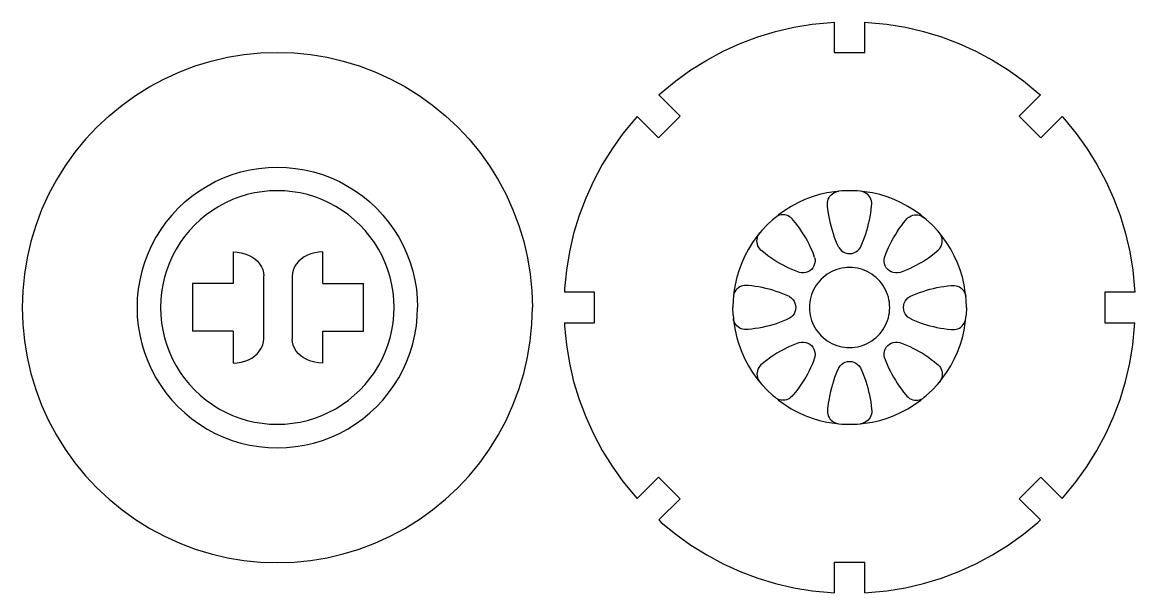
# Model space of a CAD drawing. Extents: x -264 to 264, y -276 to 276.
# Drawn here: x -263.9 to -123.9, y -28.7 to 43.1 of the extents above; entities that cross this region are included whole.
import ezdxf

# ---------------------------------------------------------------- set-up
doc = ezdxf.new("R2010")
doc.units = 0
doc.header["$MEASUREMENT"] = 0
doc.layers.get('0').update_dxf_attribs({"linetype": 'CONTINUOUS'})

msp = doc.modelspace()

# ---------------------------------------------------------------- linework, layer by layer
for p, q in [((-169.07, 41.92), (-166.78, 42.46)), ((-166.78, 42.46), (-164.46, 42.84)), ((-164.46, 42.84), (-162.11, 43.07)), ((-162.11, 43.07), (-161.69, 43.08)), ((-161.69, 43.08), (-161.69, 39.29)), ((-157.84, 39.29), (-157.84, 43.08)), ((-157.84, 43.08), (-157.41, 43.07)), ((-157.41, 43.07), (-155.07, 42.84)), ((-155.07, 42.84), (-152.74, 42.46)), ((-152.74, 42.46), (-150.45, 41.92)), ((-173.53, 40.41), (-171.32, 41.24)), ((-171.32, 41.24), (-169.07, 41.92)), ((-150.45, 41.92), (-148.2, 41.24)), ((-148.2, 41.24), (-146, 40.41)), ((-233.92, 39.22), (-231.82, 39.29)), ((-231.82, 39.29), (-229.72, 39.22)), ((-177.75, 38.33), (-175.67, 39.44)), ((-175.67, 39.44), (-173.53, 40.41)), ((-161.69, 39.29), (-157.84, 39.29)), ((-146, 40.41), (-143.85, 39.44)), ((-143.85, 39.44), (-141.78, 38.33)), ((-242.15, 37.59), (-240.14, 38.2)), ((-240.14, 38.2), (-238.09, 38.68)), ((-238.09, 38.68), (-236.02, 39.02)), ((-236.02, 39.02), (-233.92, 39.22)), ((-229.72, 39.22), (-227.63, 39.02)), ((-227.63, 39.02), (-225.56, 38.68)), ((-225.56, 38.68), (-223.51, 38.2)), ((-223.51, 38.2), (-221.5, 37.59)), ((-179.75, 37.08), (-177.75, 38.33)), ((-141.78, 38.33), (-139.78, 37.08)), ((-246.03, 35.98), (-244.11, 36.85)), ((-244.11, 36.85), (-242.15, 37.59)), ((-221.5, 37.59), (-219.53, 36.85)), ((-219.53, 36.85), (-217.62, 35.98)), ((-181.66, 35.71), (-179.75, 37.08)), ((-139.78, 37.08), (-137.86, 35.71)), ((-247.88, 34.99), (-246.03, 35.98)), ((-217.62, 35.98), (-215.77, 34.99)), ((-183.48, 34.22), (-181.66, 35.71)), ((-137.86, 35.71), (-136.04, 34.22)), ((-251.38, 32.66), (-249.67, 33.88)), ((-249.67, 33.88), (-247.88, 34.99)), ((-215.77, 34.99), (-213.98, 33.88)), ((-213.98, 33.88), (-212.27, 32.66)), ((-183.79, 33.93), (-183.48, 34.22)), ((-181.11, 31.25), (-183.79, 33.93)), ((-135.73, 33.93), (-138.41, 31.25)), ((-136.04, 34.22), (-135.73, 33.93)), ((-253, 31.32), (-251.38, 32.66)), ((-212.27, 32.66), (-210.65, 31.32)), ((-254.53, 29.89), (-253, 31.32)), ((-210.65, 31.32), (-209.11, 29.89)), ((-186.81, 30.89), (-188.3, 29.07)), ((-186.51, 31.21), (-186.81, 30.89)), ((-186.51, 31.21), (-183.83, 28.53)), ((-183.83, 28.53), (-181.11, 31.25)), ((-138.41, 31.25), (-135.69, 28.53)), ((-135.69, 28.53), (-133.01, 31.21)), ((-133.01, 31.21), (-132.72, 30.89)), ((-132.72, 30.89), (-131.22, 29.07)), ((-254.53, 29.89), (-255.97, 28.35)), ((-209.11, 29.89), (-207.68, 28.35)), ((-255.97, 28.35), (-257.3, 26.73)), ((-207.68, 28.35), (-206.34, 26.73)), ((-188.3, 29.07), (-189.67, 27.16)), ((-131.22, 29.07), (-129.85, 27.16)), ((-257.3, 26.73), (-258.53, 25.02)), ((-206.34, 26.73), (-205.12, 25.02)), ((-189.67, 27.16), (-190.91, 25.16)), ((-129.85, 27.16), (-128.61, 25.16)), ((-258.53, 25.02), (-259.64, 23.23)), ((-238.58, 23.5), (-237.5, 23.9)), ((-237.5, 23.9), (-236.4, 24.24)), ((-236.4, 24.24), (-235.27, 24.5)), ((-235.27, 24.5), (-234.13, 24.69)), ((-234.13, 24.69), (-232.98, 24.8)), ((-232.98, 24.8), (-231.82, 24.84)), ((-231.82, 24.84), (-230.67, 24.8)), ((-230.67, 24.8), (-229.52, 24.69)), ((-229.52, 24.69), (-228.38, 24.5)), ((-228.38, 24.5), (-227.25, 24.24)), ((-227.25, 24.24), (-226.15, 23.9)), ((-226.15, 23.9), (-225.06, 23.5)), ((-205.12, 25.02), (-204.01, 23.23)), ((-190.91, 25.16), (-192.02, 23.09)), ((-128.61, 25.16), (-127.5, 23.09)), ((-259.64, 23.23), (-260.63, 21.38)), ((-241.64, 21.86), (-240.66, 22.47)), ((-240.66, 22.47), (-239.64, 23.02)), ((-239.64, 23.02), (-238.58, 23.5)), ((-225.06, 23.5), (-224.01, 23.02)), ((-224.01, 23.02), (-222.99, 22.47)), ((-222.99, 22.47), (-222.01, 21.86)), ((-204.01, 23.23), (-203.02, 21.38)), ((-192.02, 23.09), (-192.99, 20.94)), ((-127.5, 23.09), (-126.53, 20.94)), ((-260.63, 21.38), (-261.5, 19.47)), ((-243.47, 20.46), (-242.58, 21.19)), ((-242.58, 21.19), (-241.64, 21.86)), ((-236.55, 21.1), (-237.45, 20.76)), ((-235.63, 21.38), (-236.55, 21.1)), ((-234.69, 21.6), (-235.63, 21.38)), ((-233.74, 21.75), (-234.69, 21.6)), ((-232.79, 21.85), (-233.74, 21.75)), ((-231.82, 21.88), (-232.79, 21.85)), ((-230.86, 21.85), (-231.82, 21.88)), ((-229.9, 21.75), (-230.86, 21.85)), ((-228.96, 21.6), (-229.9, 21.75)), ((-228.02, 21.38), (-228.96, 21.6)), ((-227.1, 21.1), (-228.02, 21.38)), ((-226.2, 20.76), (-227.1, 21.1)), ((-222.01, 21.86), (-221.07, 21.19)), ((-221.07, 21.19), (-220.18, 20.46)), ((-203.02, 21.38), (-202.15, 19.47)), ((-164.49, 21.1), (-165.39, 20.76)), ((-163.57, 21.38), (-164.49, 21.1)), ((-162.63, 21.6), (-163.57, 21.38)), ((-161.68, 21.75), (-162.63, 21.6)), ((-162.35, 21.01), (-162.23, 21.19)), ((-162.23, 21.19), (-162.08, 21.35)), ((-162.08, 21.35), (-161.92, 21.5)), ((-161.92, 21.5), (-161.74, 21.61)), ((-161.74, 21.61), (-161.54, 21.71)), ((-161.12, 21.81), (-161.68, 21.75)), ((-161.54, 21.71), (-161.34, 21.77)), ((-161.34, 21.77), (-161.12, 21.81)), ((-160.72, 21.85), (-161.12, 21.81)), ((-159.76, 21.88), (-160.72, 21.85)), ((-158.8, 21.85), (-159.76, 21.88)), ((-158.4, 21.81), (-158.8, 21.85)), ((-157.84, 21.75), (-158.4, 21.81)), ((-158.19, 21.77), (-158.4, 21.81)), ((-157.98, 21.71), (-158.19, 21.77)), ((-157.78, 21.61), (-157.98, 21.71)), ((-156.89, 21.6), (-157.84, 21.75)), ((-157.6, 21.5), (-157.78, 21.61)), ((-157.44, 21.35), (-157.6, 21.5)), ((-157.3, 21.19), (-157.44, 21.35)), ((-157.18, 21.01), (-157.3, 21.19)), ((-155.96, 21.38), (-156.89, 21.6)), ((-155.04, 21.1), (-155.96, 21.38)), ((-154.14, 20.76), (-155.04, 21.1)), ((-244.31, 19.67), (-245.1, 18.82)), ((-244.31, 19.67), (-243.47, 20.46)), ((-239.18, 19.91), (-239.99, 19.4)), ((-238.33, 20.36), (-239.18, 19.91)), ((-237.45, 20.76), (-238.33, 20.36)), ((-225.32, 20.36), (-226.2, 20.76)), ((-224.47, 19.91), (-225.32, 20.36)), ((-223.66, 19.4), (-224.47, 19.91)), ((-220.18, 20.46), (-219.33, 19.67)), ((-219.33, 19.67), (-218.54, 18.82)), ((-192.99, 20.94), (-193.82, 18.74)), ((-167.11, 19.91), (-167.93, 19.4)), ((-166.26, 20.36), (-167.11, 19.91)), ((-165.39, 20.76), (-166.26, 20.36)), ((-162.55, 20.17), (-162.54, 20.39)), ((-162.53, 19.96), (-162.55, 20.17)), ((-162.54, 20.39), (-162.51, 20.61)), ((-162.48, 19.51), (-162.53, 19.96)), ((-162.51, 20.61), (-162.44, 20.81)), ((-162.44, 20.81), (-162.35, 21.01)), ((-157.08, 20.81), (-157.18, 21.01)), ((-157.02, 20.61), (-157.08, 20.81)), ((-157.04, 19.51), (-157, 19.96)), ((-156.98, 20.39), (-157.02, 20.61)), ((-157, 19.96), (-156.97, 20.17)), ((-156.97, 20.17), (-156.98, 20.39)), ((-153.26, 20.36), (-154.14, 20.76)), ((-152.41, 19.91), (-153.26, 20.36)), ((-151.59, 19.4), (-152.41, 19.91)), ((-126.53, 20.94), (-125.7, 18.74)), ((-261.5, 19.47), (-262.24, 17.5)), ((-245.1, 18.82), (-245.84, 17.93)), ((-241.52, 18.23), (-242.22, 17.57)), ((-240.77, 18.84), (-241.52, 18.23)), ((-239.99, 19.4), (-240.77, 18.84)), ((-222.87, 18.84), (-223.66, 19.4)), ((-222.13, 18.23), (-222.87, 18.84)), ((-221.43, 17.57), (-222.13, 18.23)), ((-218.54, 18.82), (-217.81, 17.93)), ((-202.15, 19.47), (-201.41, 17.5)), ((-193.82, 18.74), (-194.51, 16.49)), ((-169.46, 18.23), (-170.16, 17.57)), ((-169.15, 18.48), (-169.46, 18.23)), ((-168.71, 18.84), (-169.15, 18.48)), ((-168.97, 18.61), (-169.15, 18.48)), ((-168.78, 18.71), (-168.97, 18.61)), ((-168.57, 18.78), (-168.78, 18.71)), ((-167.93, 19.4), (-168.71, 18.84)), ((-168.36, 18.83), (-168.57, 18.78)), ((-168.14, 18.84), (-168.36, 18.83)), ((-167.93, 18.83), (-168.14, 18.84)), ((-167.71, 18.78), (-167.93, 18.83)), ((-167.51, 18.71), (-167.71, 18.78)), ((-167.32, 18.61), (-167.51, 18.71)), ((-167.14, 18.49), (-167.32, 18.61)), ((-166.98, 18.34), (-167.14, 18.49)), ((-166.85, 18.17), (-166.98, 18.34)), ((-162.42, 19.06), (-162.48, 19.51)), ((-162.35, 18.61), (-162.42, 19.06)), ((-162.27, 18.17), (-162.35, 18.61)), ((-157.26, 18.17), (-157.17, 18.61)), ((-157.17, 18.61), (-157.1, 19.06)), ((-157.1, 19.06), (-157.04, 19.51)), ((-152.68, 18.17), (-152.54, 18.34)), ((-152.54, 18.34), (-152.38, 18.49)), ((-152.38, 18.49), (-152.21, 18.61)), ((-152.21, 18.61), (-152.01, 18.71)), ((-152.01, 18.71), (-151.81, 18.78)), ((-151.81, 18.78), (-151.6, 18.83)), ((-151.6, 18.83), (-151.38, 18.84)), ((-150.81, 18.84), (-151.59, 19.4)), ((-151.38, 18.84), (-151.16, 18.83)), ((-151.16, 18.83), (-150.95, 18.78)), ((-150.95, 18.78), (-150.75, 18.71)), ((-150.38, 18.48), (-150.81, 18.84)), ((-150.75, 18.71), (-150.55, 18.61)), ((-150.55, 18.61), (-150.38, 18.48)), ((-150.07, 18.23), (-150.38, 18.48)), ((-149.37, 17.57), (-150.07, 18.23)), ((-125.7, 18.74), (-125.02, 16.49)), ((-262.24, 17.5), (-262.85, 15.49)), ((-246.51, 16.99), (-247.12, 16.01)), ((-245.84, 17.93), (-246.51, 16.99)), ((-242.88, 16.87), (-243.49, 16.13)), ((-242.22, 17.57), (-242.88, 16.87)), ((-220.77, 16.87), (-221.43, 17.57)), ((-220.16, 16.13), (-220.77, 16.87)), ((-217.81, 17.93), (-217.14, 16.99)), ((-217.14, 16.99), (-216.53, 16.01)), ((-201.41, 17.5), (-200.8, 15.49)), ((-170.82, 16.87), (-171.07, 16.56)), ((-170.82, 16.87), (-170.16, 17.57)), ((-166.56, 17.82), (-166.85, 18.17)), ((-166.28, 17.46), (-166.56, 17.82)), ((-166.02, 17.1), (-166.28, 17.46)), ((-165.77, 16.72), (-166.02, 17.1)), ((-162.17, 17.73), (-162.27, 18.17)), ((-162.06, 17.29), (-162.17, 17.73)), ((-161.93, 16.86), (-162.06, 17.29)), ((-161.8, 16.43), (-161.93, 16.86)), ((-157.73, 16.43), (-157.59, 16.86)), ((-157.59, 16.86), (-157.47, 17.29)), ((-157.47, 17.29), (-157.36, 17.73)), ((-157.36, 17.73), (-157.26, 18.17)), ((-153.76, 16.72), (-153.5, 17.1)), ((-153.5, 17.1), (-153.24, 17.46)), ((-153.24, 17.46), (-152.96, 17.82)), ((-152.96, 17.82), (-152.68, 18.17)), ((-148.71, 16.87), (-149.37, 17.57)), ((-148.45, 16.56), (-148.71, 16.87)), ((-262.85, 15.49), (-263.32, 13.44)), ((-247.12, 16.01), (-247.67, 14.99)), ((-243.49, 16.13), (-244.05, 15.34)), ((-219.6, 15.34), (-220.16, 16.13)), ((-216.53, 16.01), (-215.98, 14.99)), ((-200.8, 15.49), (-200.32, 13.44)), ((-194.51, 16.49), (-195.04, 14.19)), ((-171.43, 16.13), (-171.99, 15.34)), ((-171.07, 16.56), (-171.43, 16.13)), ((-171.43, 15.56), (-171.41, 15.77)), ((-171.41, 15.34), (-171.43, 15.56)), ((-171.41, 15.77), (-171.37, 15.99)), ((-171.37, 15.99), (-171.3, 16.19)), ((-171.3, 16.19), (-171.2, 16.38)), ((-171.2, 16.38), (-171.07, 16.56)), ((-165.52, 16.34), (-165.77, 16.72)), ((-165.29, 15.95), (-165.52, 16.34)), ((-165.07, 15.56), (-165.29, 15.95)), ((-164.86, 15.16), (-165.07, 15.56)), ((-161.65, 16), (-161.8, 16.43)), ((-161.48, 15.58), (-161.65, 16)), ((-161.31, 15.16), (-161.48, 15.58)), ((-158.21, 15.16), (-158.04, 15.58)), ((-158.04, 15.58), (-157.88, 16)), ((-157.88, 16), (-157.73, 16.43)), ((-154.66, 15.16), (-154.45, 15.56)), ((-154.45, 15.56), (-154.23, 15.95)), ((-154.23, 15.95), (-154, 16.34)), ((-154, 16.34), (-153.76, 16.72)), ((-148.1, 16.13), (-148.45, 16.56)), ((-148.33, 16.38), (-148.45, 16.56)), ((-148.23, 16.19), (-148.33, 16.38)), ((-148.15, 15.99), (-148.23, 16.19)), ((-148.11, 15.77), (-148.15, 15.99)), ((-148.09, 15.56), (-148.11, 15.77)), ((-148.11, 15.34), (-148.09, 15.56)), ((-147.54, 15.34), (-148.1, 16.13)), ((-125.02, 16.49), (-124.48, 14.19)), ((-247.67, 14.99), (-248.14, 13.94)), ((-244.56, 14.53), (-245.01, 13.68)), ((-244.05, 15.34), (-244.56, 14.53)), ((-237.38, 14.18), (-236.88, 14.15)), ((-237.38, 14.18), (-237.38, 10.18)), ((-236.88, 14.15), (-236.38, 14.07)), ((-236.38, 14.07), (-235.91, 13.95)), ((-227.11, 14.07), (-227.59, 13.94)), ((-226.62, 14.15), (-227.11, 14.07)), ((-226.11, 14.18), (-226.62, 14.15)), ((-226.11, 10.18), (-226.11, 14.18)), ((-219.09, 14.53), (-219.6, 15.34)), ((-218.64, 13.68), (-219.09, 14.53)), ((-215.98, 14.99), (-215.5, 13.94)), ((-195.04, 14.19), (-195.42, 11.87)), ((-172.49, 14.53), (-172.95, 13.68)), ((-171.99, 15.34), (-172.49, 14.53)), ((-171.37, 15.13), (-171.41, 15.34)), ((-171.3, 14.92), (-171.37, 15.13)), ((-171.2, 14.73), (-171.3, 14.92)), ((-171.07, 14.55), (-171.2, 14.73)), ((-170.92, 14.4), (-171.07, 14.55)), ((-170.76, 14.26), (-170.92, 14.4)), ((-170.41, 13.97), (-170.76, 14.26)), ((-164.67, 14.75), (-164.86, 15.16)), ((-164.49, 14.34), (-164.67, 14.75)), ((-164.31, 13.92), (-164.49, 14.34)), ((-161.12, 14.75), (-161.31, 15.16)), ((-161.12, 14.75), (-160.96, 14.53)), ((-160.96, 14.53), (-160.77, 14.33)), ((-160.77, 14.33), (-160.55, 14.18)), ((-160.55, 14.18), (-160.3, 14.06)), ((-160.3, 14.06), (-160.03, 13.99)), ((-159.49, 13.99), (-159.22, 14.06)), ((-159.22, 14.06), (-158.98, 14.18)), ((-158.98, 14.18), (-158.75, 14.33)), ((-158.75, 14.33), (-158.56, 14.53)), ((-158.56, 14.53), (-158.4, 14.75)), ((-158.4, 14.75), (-158.21, 15.16)), ((-155.21, 13.92), (-155.04, 14.34)), ((-155.04, 14.34), (-154.85, 14.75)), ((-154.85, 14.75), (-154.66, 15.16)), ((-149.12, 13.97), (-148.77, 14.26)), ((-148.77, 14.26), (-148.6, 14.4)), ((-148.6, 14.4), (-148.45, 14.55)), ((-148.45, 14.55), (-148.33, 14.73)), ((-148.33, 14.73), (-148.23, 14.92)), ((-148.23, 14.92), (-148.15, 15.13)), ((-148.15, 15.13), (-148.11, 15.34)), ((-147.03, 14.53), (-147.54, 15.34)), ((-146.58, 13.68), (-147.03, 14.53)), ((-124.48, 14.19), (-124.1, 11.87)), ((-263.32, 13.44), (-263.67, 11.37)), ((-248.55, 12.85), (-248.89, 11.75)), ((-248.14, 13.94), (-248.55, 12.85)), ((-245.41, 12.8), (-245.75, 11.9)), ((-245.01, 13.68), (-245.41, 12.8)), ((-235.91, 13.95), (-235.45, 13.77)), ((-235.45, 13.77), (-235.04, 13.55)), ((-235.04, 13.55), (-234.66, 13.29)), ((-234.66, 13.29), (-234.33, 12.99)), ((-234.33, 12.99), (-234.05, 12.66)), ((-234.05, 12.66), (-233.82, 12.31)), ((-229.45, 12.64), (-229.67, 12.28)), ((-229.17, 12.97), (-229.45, 12.64)), ((-228.84, 13.27), (-229.17, 12.97)), ((-228.46, 13.54), (-228.84, 13.27)), ((-228.04, 13.76), (-228.46, 13.54)), ((-227.59, 13.94), (-228.04, 13.76)), ((-218.24, 12.8), (-218.64, 13.68)), ((-217.9, 11.9), (-218.24, 12.8)), ((-215.5, 13.94), (-215.1, 12.85)), ((-215.1, 12.85), (-214.76, 11.75)), ((-200.32, 13.44), (-199.98, 11.37)), ((-173.34, 12.8), (-173.68, 11.9)), ((-172.95, 13.68), (-173.34, 12.8)), ((-170.05, 13.7), (-170.41, 13.97)), ((-169.68, 13.43), (-170.05, 13.7)), ((-169.31, 13.18), (-169.68, 13.43)), ((-168.93, 12.94), (-169.31, 13.18)), ((-168.54, 12.71), (-168.93, 12.94)), ((-168.14, 12.49), (-168.54, 12.71)), ((-164.16, 13.49), (-164.31, 13.92)), ((-164.16, 12.68), (-164.25, 12.42)), ((-164.16, 13.49), (-164.11, 13.22)), ((-164.11, 12.95), (-164.16, 12.68)), ((-164.11, 13.22), (-164.11, 12.95)), ((-160.03, 13.99), (-159.76, 13.97)), ((-159.76, 13.97), (-159.49, 13.99)), ((-155.41, 13.22), (-155.37, 13.49)), ((-155.41, 12.95), (-155.41, 13.22)), ((-155.37, 12.68), (-155.41, 12.95)), ((-155.37, 13.49), (-155.21, 13.92)), ((-155.27, 12.42), (-155.37, 12.68)), ((-151.38, 12.49), (-150.99, 12.71)), ((-150.99, 12.71), (-150.6, 12.94)), ((-150.6, 12.94), (-150.22, 13.18)), ((-150.22, 13.18), (-149.84, 13.43)), ((-149.84, 13.43), (-149.48, 13.7)), ((-149.48, 13.7), (-149.12, 13.97)), ((-146.18, 12.8), (-146.58, 13.68)), ((-145.84, 11.9), (-146.18, 12.8)), ((-263.67, 11.37), (-263.87, 9.28)), ((-248.89, 11.75), (-249.15, 10.62)), ((-245.75, 11.9), (-246.03, 10.98)), ((-233.82, 12.31), (-233.66, 11.94)), ((-233.66, 11.94), (-233.56, 11.55)), ((-233.56, 11.55), (-233.53, 11.15)), ((-229.93, 11.5), (-229.96, 11.1)), ((-229.83, 11.89), (-229.93, 11.5)), ((-229.67, 12.28), (-229.83, 11.89)), ((-217.62, 10.98), (-217.9, 11.9)), ((-214.76, 11.75), (-214.5, 10.62)), ((-199.98, 11.37), (-199.78, 9.28)), ((-195.42, 11.87), (-195.66, 9.53)), ((-173.68, 11.9), (-173.96, 10.98)), ((-167.74, 12.28), (-168.14, 12.49)), ((-167.33, 12.08), (-167.74, 12.28)), ((-166.92, 11.9), (-167.33, 12.08)), ((-166.5, 11.73), (-166.92, 11.9)), ((-166.08, 11.57), (-166.5, 11.73)), ((-165.81, 11.52), (-166.08, 11.57)), ((-165.54, 11.52), (-165.81, 11.52)), ((-165.27, 11.57), (-165.54, 11.52)), ((-165.01, 11.66), (-165.27, 11.57)), ((-164.77, 11.8), (-165.01, 11.66)), ((-164.56, 11.98), (-164.77, 11.8)), ((-164.39, 12.19), (-164.56, 11.98)), ((-164.25, 12.42), (-164.39, 12.19)), ((-162.57, 11.37), (-162.84, 11.18)), ((-162.29, 11.55), (-162.57, 11.37)), ((-161.99, 11.71), (-162.29, 11.55)), ((-161.69, 11.84), (-161.99, 11.71)), ((-161.38, 11.96), (-161.69, 11.84)), ((-161.07, 12.05), (-161.38, 11.96)), ((-160.75, 12.13), (-161.07, 12.05)), ((-160.42, 12.18), (-160.75, 12.13)), ((-160.09, 12.22), (-160.42, 12.18)), ((-159.76, 12.23), (-160.09, 12.22)), ((-159.43, 12.22), (-159.76, 12.23)), ((-159.1, 12.18), (-159.43, 12.22)), ((-158.78, 12.13), (-159.1, 12.18)), ((-158.45, 12.05), (-158.78, 12.13)), ((-158.14, 11.96), (-158.45, 12.05)), ((-157.83, 11.84), (-158.14, 11.96)), ((-157.53, 11.71), (-157.83, 11.84)), ((-157.24, 11.55), (-157.53, 11.71)), ((-156.96, 11.37), (-157.24, 11.55)), ((-156.69, 11.18), (-156.96, 11.37)), ((-155.14, 12.19), (-155.27, 12.42)), ((-154.96, 11.98), (-155.14, 12.19)), ((-154.75, 11.8), (-154.96, 11.98)), ((-154.51, 11.66), (-154.75, 11.8)), ((-154.26, 11.57), (-154.51, 11.66)), ((-153.99, 11.52), (-154.26, 11.57)), ((-153.71, 11.52), (-153.99, 11.52)), ((-153.44, 11.57), (-153.71, 11.52)), ((-153.44, 11.57), (-153.02, 11.73)), ((-153.02, 11.73), (-152.6, 11.9)), ((-152.6, 11.9), (-152.19, 12.08)), ((-152.19, 12.08), (-151.78, 12.28)), ((-151.78, 12.28), (-151.38, 12.49)), ((-145.56, 10.98), (-145.84, 11.9)), ((-124.1, 11.87), (-123.87, 9.53)), ((-249.15, 10.62), (-249.34, 9.48)), ((-246.24, 10.04), (-246.4, 9.09)), ((-246.03, 10.98), (-246.24, 10.04)), ((-237.38, 10.18), (-242.51, 10.18)), ((-242.51, 10.18), (-242.51, 4.18)), ((-233.53, 3.25), (-233.53, 11.15)), ((-229.96, 11.1), (-229.96, 3.2)), ((-226.11, 10.18), (-220.98, 10.18)), ((-220.98, 4.18), (-220.98, 10.18)), ((-217.4, 10.04), (-217.62, 10.98)), ((-217.25, 9.09), (-217.4, 10.04)), ((-214.5, 10.62), (-214.31, 9.48)), ((-174.18, 10.04), (-174.34, 9.09)), ((-173.96, 10.98), (-174.18, 10.04)), ((-173.4, 9.85), (-173.59, 9.76)), ((-173.19, 9.92), (-173.4, 9.85)), ((-172.98, 9.96), (-173.19, 9.92)), ((-172.76, 9.96), (-172.98, 9.96)), ((-172.54, 9.94), (-172.76, 9.96)), ((-172.09, 9.9), (-172.54, 9.94)), ((-171.65, 9.84), (-172.09, 9.9)), ((-171.2, 9.76), (-171.65, 9.84)), ((-163.96, 9.98), (-164.13, 9.7)), ((-163.77, 10.25), (-163.96, 9.98)), ((-163.56, 10.51), (-163.77, 10.25)), ((-163.33, 10.75), (-163.56, 10.51)), ((-163.09, 10.97), (-163.33, 10.75)), ((-162.84, 11.18), (-163.09, 10.97)), ((-156.43, 10.97), (-156.69, 11.18)), ((-156.19, 10.75), (-156.43, 10.97)), ((-155.96, 10.51), (-156.19, 10.75)), ((-155.76, 10.25), (-155.96, 10.51)), ((-155.56, 9.98), (-155.76, 10.25)), ((-155.39, 9.7), (-155.56, 9.98)), ((-148.32, 9.76), (-147.88, 9.84)), ((-147.88, 9.84), (-147.43, 9.9)), ((-147.43, 9.9), (-146.98, 9.94)), ((-146.98, 9.94), (-146.76, 9.96)), ((-146.76, 9.96), (-146.55, 9.96)), ((-146.55, 9.96), (-146.33, 9.92)), ((-146.33, 9.92), (-146.13, 9.85)), ((-146.13, 9.85), (-145.93, 9.76)), ((-145.34, 10.04), (-145.56, 10.98)), ((-145.19, 9.09), (-145.34, 10.04)), ((-263.87, 9.28), (-263.94, 7.18)), ((-249.34, 9.48), (-249.45, 8.33)), ((-246.4, 9.09), (-246.49, 8.14)), ((-217.15, 8.14), (-217.25, 9.09)), ((-214.31, 9.48), (-214.2, 8.33)), ((-199.78, 9.28), (-199.71, 7.18)), ((-195.66, 9.53), (-195.67, 9.1)), ((-191.88, 9.1), (-195.67, 9.1)), ((-191.88, 5.25), (-191.88, 9.1)), ((-174.39, 8.54), (-174.43, 8.14)), ((-174.34, 9.09), (-174.39, 8.54)), ((-174.36, 8.75), (-174.39, 8.54)), ((-174.29, 8.96), (-174.36, 8.75)), ((-174.2, 9.15), (-174.29, 8.96)), ((-174.08, 9.34), (-174.2, 9.15)), ((-173.94, 9.5), (-174.08, 9.34)), ((-173.77, 9.64), (-173.94, 9.5)), ((-173.59, 9.76), (-173.77, 9.64)), ((-170.76, 9.68), (-171.2, 9.76)), ((-170.32, 9.58), (-170.76, 9.68)), ((-169.88, 9.47), (-170.32, 9.58)), ((-169.44, 9.35), (-169.88, 9.47)), ((-169.01, 9.21), (-169.44, 9.35)), ((-168.59, 9.06), (-169.01, 9.21)), ((-168.16, 8.9), (-168.59, 9.06)), ((-167.75, 8.72), (-168.16, 8.9)), ((-167.34, 8.54), (-167.75, 8.72)), ((-167.34, 8.54), (-167.11, 8.38)), ((-164.64, 8.48), (-164.71, 8.16)), ((-164.54, 8.8), (-164.64, 8.48)), ((-164.43, 9.11), (-164.54, 8.8)), ((-164.29, 9.41), (-164.43, 9.11)), ((-164.13, 9.7), (-164.29, 9.41)), ((-155.23, 9.41), (-155.39, 9.7)), ((-155.1, 9.11), (-155.23, 9.41)), ((-154.98, 8.8), (-155.1, 9.11)), ((-154.88, 8.48), (-154.98, 8.8)), ((-154.81, 8.16), (-154.88, 8.48)), ((-152.41, 8.38), (-152.19, 8.54)), ((-152.19, 8.54), (-151.78, 8.72)), ((-151.78, 8.72), (-151.36, 8.9)), ((-151.36, 8.9), (-150.94, 9.06)), ((-150.94, 9.06), (-150.51, 9.21)), ((-150.51, 9.21), (-150.08, 9.35)), ((-150.08, 9.35), (-149.65, 9.47)), ((-149.65, 9.47), (-149.21, 9.58)), ((-149.21, 9.58), (-148.77, 9.68)), ((-148.77, 9.68), (-148.32, 9.76)), ((-145.93, 9.76), (-145.75, 9.64)), ((-145.75, 9.64), (-145.58, 9.5)), ((-145.58, 9.5), (-145.44, 9.34)), ((-145.44, 9.34), (-145.32, 9.15)), ((-145.32, 9.15), (-145.23, 8.96)), ((-145.23, 8.96), (-145.17, 8.75)), ((-145.13, 8.54), (-145.19, 9.09)), ((-145.17, 8.75), (-145.13, 8.54)), ((-145.09, 8.14), (-145.13, 8.54)), ((-127.64, 9.1), (-127.64, 5.25)), ((-123.85, 9.1), (-127.64, 9.1)), ((-123.87, 9.53), (-123.85, 9.1)), ((-263.94, 7.18), (-263.87, 5.08)), ((-249.45, 8.33), (-249.49, 7.18)), ((-249.49, 7.18), (-249.45, 6.02)), ((-246.49, 8.14), (-246.53, 7.18)), ((-246.53, 7.18), (-246.49, 6.21)), ((-217.12, 7.18), (-217.15, 8.14)), ((-217.15, 6.21), (-217.12, 7.18)), ((-214.2, 8.33), (-214.16, 7.18)), ((-214.2, 6.02), (-214.16, 7.18)), ((-199.78, 5.08), (-199.71, 7.18)), ((-174.43, 8.14), (-174.46, 7.18)), ((-174.43, 6.21), (-174.46, 7.18)), ((-167.11, 8.38), (-166.92, 8.19)), ((-166.92, 8.19), (-166.76, 7.96)), ((-166.76, 7.96), (-166.65, 7.71)), ((-166.65, 7.71), (-166.57, 7.45)), ((-166.57, 7.45), (-166.55, 7.18)), ((-166.55, 7.18), (-166.57, 6.9)), ((-164.8, 7.51), (-164.81, 7.18)), ((-164.81, 7.18), (-164.8, 6.85)), ((-164.77, 7.84), (-164.8, 7.51)), ((-164.71, 8.16), (-164.77, 7.84)), ((-154.75, 7.84), (-154.81, 8.16)), ((-154.72, 7.51), (-154.75, 7.84)), ((-154.71, 7.18), (-154.72, 7.51)), ((-154.72, 6.85), (-154.71, 7.18)), ((-152.97, 7.18), (-152.95, 7.45)), ((-152.95, 6.9), (-152.97, 7.18)), ((-152.95, 7.45), (-152.88, 7.71)), ((-152.88, 7.71), (-152.76, 7.96)), ((-152.76, 7.96), (-152.6, 8.19)), ((-152.6, 8.19), (-152.41, 8.38)), ((-145.06, 7.18), (-145.09, 8.14)), ((-145.06, 7.18), (-145.09, 6.21)), ((-249.45, 6.02), (-249.34, 4.87)), ((-246.49, 6.21), (-246.4, 5.26)), ((-217.25, 5.26), (-217.15, 6.21)), ((-214.31, 4.87), (-214.2, 6.02)), ((-174.43, 6.21), (-174.39, 5.82)), ((-174.39, 5.82), (-174.34, 5.26)), ((-174.36, 5.6), (-174.39, 5.82)), ((-167.75, 5.63), (-168.16, 5.45)), ((-167.34, 5.82), (-167.75, 5.63)), ((-167.11, 5.97), (-167.34, 5.82)), ((-166.92, 6.17), (-167.11, 5.97)), ((-166.76, 6.39), (-166.92, 6.17)), ((-166.65, 6.64), (-166.76, 6.39)), ((-166.57, 6.9), (-166.65, 6.64)), ((-164.8, 6.85), (-164.77, 6.52)), ((-164.77, 6.52), (-164.71, 6.19)), ((-164.71, 6.19), (-164.64, 5.87)), ((-164.64, 5.87), (-164.54, 5.55)), ((-154.98, 5.55), (-154.88, 5.87)), ((-154.88, 5.87), (-154.81, 6.19)), ((-154.81, 6.19), (-154.75, 6.52)), ((-154.75, 6.52), (-154.72, 6.85)), ((-152.88, 6.64), (-152.95, 6.9)), ((-152.76, 6.39), (-152.88, 6.64)), ((-152.6, 6.17), (-152.76, 6.39)), ((-152.41, 5.97), (-152.6, 6.17)), ((-152.19, 5.82), (-152.41, 5.97)), ((-152.19, 5.82), (-151.78, 5.63)), ((-151.78, 5.63), (-151.36, 5.45)), ((-145.19, 5.26), (-145.13, 5.82)), ((-145.17, 5.6), (-145.13, 5.82)), ((-145.13, 5.82), (-145.09, 6.21)), ((-263.87, 5.08), (-263.67, 2.98)), ((-249.34, 4.87), (-249.15, 3.73)), ((-246.4, 5.26), (-246.24, 4.31)), ((-246.24, 4.31), (-246.03, 3.37)), ((-217.62, 3.37), (-217.4, 4.31)), ((-217.4, 4.31), (-217.25, 5.26)), ((-214.5, 3.73), (-214.31, 4.87)), ((-199.98, 2.98), (-199.78, 5.08)), ((-195.67, 5.25), (-195.66, 4.82)), ((-195.67, 5.25), (-191.88, 5.25)), ((-195.66, 4.82), (-195.42, 2.48)), ((-174.29, 5.39), (-174.36, 5.6)), ((-174.34, 5.26), (-174.18, 4.31)), ((-174.2, 5.2), (-174.29, 5.39)), ((-174.08, 5.02), (-174.2, 5.2)), ((-174.18, 4.31), (-173.96, 3.37)), ((-173.94, 4.85), (-174.08, 5.02)), ((-173.77, 4.71), (-173.94, 4.85)), ((-173.59, 4.59), (-173.77, 4.71)), ((-173.4, 4.5), (-173.59, 4.59)), ((-173.19, 4.43), (-173.4, 4.5)), ((-172.98, 4.4), (-173.19, 4.43)), ((-172.76, 4.39), (-172.98, 4.4)), ((-172.54, 4.41), (-172.76, 4.39)), ((-172.09, 4.46), (-172.54, 4.41)), ((-171.65, 4.52), (-172.09, 4.46)), ((-171.2, 4.59), (-171.65, 4.52)), ((-170.76, 4.67), (-171.2, 4.59)), ((-170.32, 4.77), (-170.76, 4.67)), ((-169.88, 4.88), (-170.32, 4.77)), ((-169.44, 5.01), (-169.88, 4.88)), ((-169.01, 5.14), (-169.44, 5.01)), ((-168.59, 5.29), (-169.01, 5.14)), ((-168.16, 5.45), (-168.59, 5.29)), ((-164.54, 5.55), (-164.43, 5.24)), ((-164.43, 5.24), (-164.29, 4.94)), ((-164.29, 4.94), (-164.13, 4.65)), ((-164.13, 4.65), (-163.96, 4.37)), ((-163.96, 4.37), (-163.77, 4.1)), ((-155.76, 4.1), (-155.56, 4.37)), ((-155.56, 4.37), (-155.39, 4.65)), ((-155.39, 4.65), (-155.23, 4.94)), ((-155.23, 4.94), (-155.1, 5.24)), ((-155.1, 5.24), (-154.98, 5.55)), ((-151.36, 5.45), (-150.94, 5.29)), ((-150.94, 5.29), (-150.51, 5.14)), ((-150.51, 5.14), (-150.08, 5.01)), ((-150.08, 5.01), (-149.65, 4.88)), ((-149.65, 4.88), (-149.21, 4.77)), ((-149.21, 4.77), (-148.77, 4.67)), ((-148.77, 4.67), (-148.32, 4.59)), ((-148.32, 4.59), (-147.88, 4.52)), ((-147.88, 4.52), (-147.43, 4.46)), ((-147.43, 4.46), (-146.98, 4.41)), ((-146.98, 4.41), (-146.76, 4.39)), ((-146.76, 4.39), (-146.55, 4.4)), ((-146.55, 4.4), (-146.33, 4.43)), ((-146.33, 4.43), (-146.13, 4.5)), ((-146.13, 4.5), (-145.93, 4.59)), ((-145.93, 4.59), (-145.75, 4.71)), ((-145.75, 4.71), (-145.58, 4.85)), ((-145.58, 4.85), (-145.44, 5.02)), ((-145.56, 3.37), (-145.34, 4.31)), ((-145.44, 5.02), (-145.32, 5.2)), ((-145.34, 4.31), (-145.19, 5.26)), ((-145.32, 5.2), (-145.23, 5.39)), ((-145.23, 5.39), (-145.17, 5.6)), ((-127.64, 5.25), (-123.85, 5.25)), ((-124.1, 2.48), (-123.87, 4.82)), ((-123.87, 4.82), (-123.85, 5.25)), ((-263.67, 2.98), (-263.32, 0.91)), ((-249.15, 3.73), (-248.89, 2.6)), ((-246.03, 3.37), (-245.75, 2.45)), ((-237.38, 4.18), (-242.51, 4.18)), ((-237.38, 4.18), (-237.38, 0.18)), ((-233.66, 2.46), (-233.56, 2.85)), ((-233.56, 2.85), (-233.53, 3.25)), ((-229.93, 2.8), (-229.96, 3.2)), ((-229.83, 2.42), (-229.93, 2.8)), ((-226.11, 0.18), (-226.11, 4.18)), ((-226.11, 4.18), (-220.98, 4.18)), ((-217.9, 2.45), (-217.62, 3.37)), ((-214.76, 2.6), (-214.5, 3.73)), ((-200.32, 0.91), (-199.98, 2.98)), ((-173.96, 3.37), (-173.68, 2.45)), ((-166.08, 2.78), (-165.81, 2.83)), ((-165.81, 2.83), (-165.54, 2.83)), ((-165.54, 2.83), (-165.27, 2.78)), ((-163.77, 4.1), (-163.56, 3.85)), ((-163.56, 3.85), (-163.33, 3.61)), ((-163.33, 3.61), (-163.09, 3.38)), ((-163.09, 3.38), (-162.84, 3.17)), ((-162.84, 3.17), (-162.57, 2.98)), ((-162.57, 2.98), (-162.29, 2.8)), ((-162.29, 2.8), (-161.99, 2.65)), ((-157.53, 2.65), (-157.24, 2.8)), ((-157.24, 2.8), (-156.96, 2.98)), ((-156.96, 2.98), (-156.69, 3.17)), ((-156.69, 3.17), (-156.43, 3.38)), ((-156.43, 3.38), (-156.19, 3.61)), ((-156.19, 3.61), (-155.96, 3.85)), ((-155.96, 3.85), (-155.76, 4.1)), ((-154.26, 2.78), (-153.99, 2.83)), ((-153.99, 2.83), (-153.71, 2.83)), ((-153.71, 2.83), (-153.44, 2.78)), ((-145.84, 2.45), (-145.56, 3.37)), ((-248.89, 2.6), (-248.55, 1.5)), ((-248.55, 1.5), (-248.14, 0.42)), ((-245.75, 2.45), (-245.41, 1.55)), ((-245.41, 1.55), (-245.01, 0.67)), ((-234.33, 1.38), (-234.05, 1.71)), ((-234.05, 1.71), (-233.82, 2.08)), ((-233.82, 2.08), (-233.66, 2.46)), ((-229.67, 2.04), (-229.83, 2.42)), ((-229.45, 1.69), (-229.67, 2.04)), ((-229.17, 1.36), (-229.45, 1.69)), ((-218.64, 0.67), (-218.24, 1.55)), ((-218.24, 1.55), (-217.9, 2.45)), ((-215.5, 0.42), (-215.1, 1.5)), ((-215.1, 1.5), (-214.76, 2.6)), ((-195.42, 2.48), (-195.04, 0.16)), ((-173.68, 2.45), (-173.34, 1.55)), ((-173.34, 1.55), (-172.95, 0.67)), ((-168.93, 1.41), (-169.31, 1.17)), ((-168.54, 1.65), (-168.93, 1.41)), ((-168.14, 1.86), (-168.54, 1.65)), ((-167.74, 2.07), (-168.14, 1.86)), ((-167.33, 2.27), (-167.74, 2.07)), ((-166.92, 2.45), (-167.33, 2.27)), ((-166.5, 2.62), (-166.92, 2.45)), ((-166.08, 2.78), (-166.5, 2.62)), ((-165.27, 2.78), (-165.01, 2.69)), ((-165.01, 2.69), (-164.77, 2.55)), ((-164.77, 2.55), (-164.56, 2.38)), ((-164.56, 2.38), (-164.39, 2.17)), ((-164.39, 2.17), (-164.25, 1.93)), ((-164.25, 1.93), (-164.16, 1.67)), ((-164.16, 1.67), (-164.11, 1.4)), ((-164.11, 1.4), (-164.11, 1.13)), ((-161.99, 2.65), (-161.69, 2.51)), ((-161.69, 2.51), (-161.38, 2.39)), ((-161.38, 2.39), (-161.07, 2.3)), ((-161.07, 2.3), (-160.75, 2.22)), ((-160.75, 2.22), (-160.42, 2.17)), ((-160.42, 2.17), (-160.09, 2.14)), ((-160.09, 2.14), (-159.76, 2.13)), ((-159.76, 2.13), (-159.43, 2.14)), ((-159.43, 2.14), (-159.1, 2.17)), ((-159.1, 2.17), (-158.78, 2.22)), ((-158.78, 2.22), (-158.45, 2.3)), ((-158.45, 2.3), (-158.14, 2.39)), ((-158.14, 2.39), (-157.83, 2.51)), ((-157.83, 2.51), (-157.53, 2.65)), ((-155.41, 1.4), (-155.37, 1.67)), ((-155.41, 1.13), (-155.41, 1.4)), ((-155.37, 1.67), (-155.27, 1.93)), ((-155.27, 1.93), (-155.14, 2.17)), ((-155.14, 2.17), (-154.96, 2.38)), ((-154.96, 2.38), (-154.75, 2.55)), ((-154.75, 2.55), (-154.51, 2.69)), ((-154.51, 2.69), (-154.26, 2.78)), ((-153.44, 2.78), (-153.02, 2.62)), ((-153.02, 2.62), (-152.6, 2.45)), ((-152.6, 2.45), (-152.19, 2.27)), ((-152.19, 2.27), (-151.78, 2.07)), ((-151.78, 2.07), (-151.38, 1.86)), ((-151.38, 1.86), (-150.99, 1.65)), ((-150.99, 1.65), (-150.6, 1.41)), ((-150.6, 1.41), (-150.22, 1.17)), ((-146.58, 0.67), (-146.18, 1.55)), ((-146.18, 1.55), (-145.84, 2.45)), ((-124.48, 0.16), (-124.1, 2.48)), ((-263.32, 0.91), (-262.85, -1.14)), ((-248.14, 0.42), (-247.67, -0.64)), ((-245.01, 0.67), (-244.56, -0.18)), ((-237.38, 0.18), (-236.88, 0.2)), ((-236.88, 0.2), (-236.38, 0.28)), ((-236.38, 0.28), (-235.91, 0.41)), ((-235.91, 0.41), (-235.45, 0.59)), ((-235.45, 0.59), (-235.04, 0.81)), ((-235.04, 0.81), (-234.66, 1.08)), ((-234.66, 1.08), (-234.33, 1.38)), ((-228.84, 1.06), (-229.17, 1.36)), ((-228.46, 0.8), (-228.84, 1.06)), ((-228.04, 0.58), (-228.46, 0.8)), ((-227.59, 0.41), (-228.04, 0.58)), ((-227.11, 0.28), (-227.59, 0.41)), ((-226.62, 0.2), (-227.11, 0.28)), ((-226.11, 0.18), (-226.62, 0.2)), ((-219.09, -0.18), (-218.64, 0.67)), ((-215.98, -0.64), (-215.5, 0.42)), ((-200.8, -1.14), (-200.32, 0.91)), ((-195.04, 0.16), (-194.51, -2.13)), ((-172.95, 0.67), (-172.49, -0.18)), ((-170.76, 0.09), (-170.92, -0.04)), ((-170.41, 0.38), (-170.76, 0.09)), ((-170.05, 0.65), (-170.41, 0.38)), ((-169.68, 0.92), (-170.05, 0.65)), ((-169.31, 1.17), (-169.68, 0.92)), ((-164.49, 0.02), (-164.67, -0.4)), ((-164.31, 0.43), (-164.49, 0.02)), ((-164.16, 0.86), (-164.31, 0.43)), ((-164.11, 1.13), (-164.16, 0.86)), ((-160.96, -0.17), (-160.77, 0.02)), ((-160.77, 0.02), (-160.55, 0.18)), ((-160.55, 0.18), (-160.3, 0.29)), ((-160.3, 0.29), (-160.03, 0.36)), ((-160.03, 0.36), (-159.76, 0.39)), ((-159.76, 0.39), (-159.49, 0.36)), ((-159.49, 0.36), (-159.22, 0.29)), ((-159.22, 0.29), (-158.98, 0.18)), ((-158.98, 0.18), (-158.75, 0.02)), ((-158.75, 0.02), (-158.56, -0.17)), ((-155.37, 0.86), (-155.41, 1.13)), ((-155.37, 0.86), (-155.21, 0.43)), ((-155.21, 0.43), (-155.04, 0.02)), ((-155.04, 0.02), (-154.85, -0.4)), ((-150.22, 1.17), (-149.84, 0.92)), ((-149.84, 0.92), (-149.48, 0.65)), ((-149.48, 0.65), (-149.12, 0.38)), ((-149.12, 0.38), (-148.77, 0.09)), ((-148.77, 0.09), (-148.6, -0.04)), ((-147.03, -0.18), (-146.58, 0.67)), ((-125.02, -2.13), (-124.48, 0.16)), ((-262.85, -1.14), (-262.24, -3.15)), ((-247.67, -0.64), (-247.12, -1.66)), ((-244.56, -0.18), (-244.05, -0.99)), ((-244.05, -0.99), (-243.49, -1.77)), ((-220.16, -1.77), (-219.6, -0.99)), ((-219.6, -0.99), (-219.09, -0.18)), ((-216.53, -1.66), (-215.98, -0.64)), ((-201.41, -3.15), (-200.8, -1.14)), ((-172.49, -0.18), (-171.99, -0.99)), ((-171.99, -0.99), (-171.43, -1.77)), ((-171.41, -0.99), (-171.43, -1.21)), ((-171.43, -1.21), (-171.41, -1.42)), ((-171.37, -0.78), (-171.41, -0.99)), ((-171.3, -0.57), (-171.37, -0.78)), ((-171.2, -0.38), (-171.3, -0.57)), ((-171.07, -0.2), (-171.2, -0.38)), ((-170.92, -0.04), (-171.07, -0.2)), ((-165.07, -1.2), (-165.29, -1.6)), ((-164.86, -0.8), (-165.07, -1.2)), ((-164.67, -0.4), (-164.86, -0.8)), ((-161.48, -1.23), (-161.65, -1.65)), ((-161.31, -0.81), (-161.48, -1.23)), ((-161.12, -0.4), (-161.31, -0.81)), ((-161.12, -0.4), (-160.96, -0.17)), ((-158.56, -0.17), (-158.4, -0.4)), ((-158.4, -0.4), (-158.21, -0.81)), ((-158.21, -0.81), (-158.04, -1.23)), ((-158.04, -1.23), (-157.88, -1.65)), ((-154.85, -0.4), (-154.66, -0.8)), ((-154.66, -0.8), (-154.45, -1.2)), ((-154.45, -1.2), (-154.23, -1.6)), ((-148.6, -0.04), (-148.45, -0.2)), ((-148.45, -0.2), (-148.33, -0.38)), ((-148.33, -0.38), (-148.23, -0.57)), ((-148.23, -0.57), (-148.15, -0.78)), ((-148.15, -0.78), (-148.11, -0.99)), ((-148.11, -0.99), (-148.09, -1.21)), ((-148.09, -1.21), (-148.11, -1.42)), ((-148.1, -1.77), (-147.54, -0.99)), ((-147.54, -0.99), (-147.03, -0.18)), ((-247.12, -1.66), (-246.51, -2.64)), ((-246.51, -2.64), (-245.84, -3.58)), ((-243.49, -1.77), (-242.88, -2.52)), ((-242.88, -2.52), (-242.22, -3.22)), ((-221.43, -3.22), (-220.77, -2.52)), ((-220.77, -2.52), (-220.16, -1.77)), ((-217.81, -3.58), (-217.14, -2.64)), ((-217.14, -2.64), (-216.53, -1.66)), ((-194.51, -2.13), (-193.82, -4.39)), ((-171.43, -1.77), (-171.07, -2.21)), ((-171.41, -1.42), (-171.37, -1.63)), ((-171.37, -1.63), (-171.3, -1.84)), ((-171.3, -1.84), (-171.2, -2.03)), ((-171.2, -2.03), (-171.07, -2.21)), ((-171.07, -2.21), (-170.82, -2.52)), ((-170.82, -2.52), (-170.16, -3.22)), ((-166.02, -2.74), (-166.28, -3.11)), ((-165.77, -2.37), (-166.02, -2.74)), ((-165.52, -1.99), (-165.77, -2.37)), ((-165.29, -1.6), (-165.52, -1.99)), ((-161.93, -2.51), (-162.06, -2.94)), ((-161.8, -2.08), (-161.93, -2.51)), ((-161.65, -1.65), (-161.8, -2.08)), ((-157.88, -1.65), (-157.73, -2.08)), ((-157.73, -2.08), (-157.59, -2.51)), ((-157.59, -2.51), (-157.47, -2.94)), ((-154.23, -1.6), (-154, -1.99)), ((-154, -1.99), (-153.76, -2.37)), ((-153.76, -2.37), (-153.5, -2.74)), ((-153.5, -2.74), (-153.24, -3.11)), ((-148.71, -2.52), (-149.37, -3.22)), ((-148.71, -2.52), (-148.45, -2.21)), ((-148.45, -2.21), (-148.1, -1.77)), ((-148.33, -2.03), (-148.45, -2.21)), ((-148.23, -1.84), (-148.33, -2.03)), ((-148.15, -1.63), (-148.23, -1.84)), ((-148.11, -1.42), (-148.15, -1.63)), ((-125.7, -4.39), (-125.02, -2.13)), ((-262.24, -3.15), (-261.5, -5.11)), ((-245.84, -3.58), (-245.1, -4.47)), ((-242.22, -3.22), (-241.52, -3.88)), ((-241.52, -3.88), (-240.77, -4.49)), ((-222.87, -4.49), (-222.13, -3.88)), ((-222.13, -3.88), (-221.43, -3.22)), ((-218.54, -4.47), (-217.81, -3.58)), ((-202.15, -5.11), (-201.41, -3.15)), ((-169.46, -3.88), (-170.16, -3.22)), ((-169.46, -3.88), (-169.15, -4.13)), ((-169.15, -4.13), (-168.71, -4.49)), ((-168.97, -4.26), (-169.15, -4.13)), ((-167.14, -4.13), (-167.32, -4.26)), ((-166.98, -3.99), (-167.14, -4.13)), ((-166.85, -3.82), (-166.98, -3.99)), ((-166.56, -3.47), (-166.85, -3.82)), ((-166.28, -3.11), (-166.56, -3.47)), ((-162.27, -3.82), (-162.35, -4.26)), ((-162.17, -3.38), (-162.27, -3.82)), ((-162.06, -2.94), (-162.17, -3.38)), ((-157.47, -2.94), (-157.36, -3.38)), ((-157.36, -3.38), (-157.26, -3.82)), ((-157.26, -3.82), (-157.17, -4.26)), ((-153.24, -3.11), (-152.96, -3.47)), ((-152.96, -3.47), (-152.68, -3.82)), ((-152.68, -3.82), (-152.54, -3.99)), ((-152.54, -3.99), (-152.38, -4.13)), ((-152.38, -4.13), (-152.21, -4.26)), ((-150.81, -4.49), (-150.38, -4.13)), ((-150.55, -4.26), (-150.38, -4.13)), ((-150.38, -4.13), (-150.07, -3.88)), ((-149.37, -3.22), (-150.07, -3.88)), ((-261.5, -5.11), (-260.63, -7.03)), ((-245.1, -4.47), (-244.31, -5.31)), ((-244.31, -5.31), (-243.47, -6.1)), ((-240.77, -4.49), (-239.99, -5.05)), ((-239.99, -5.05), (-239.18, -5.56)), ((-239.18, -5.56), (-238.33, -6.01)), ((-225.32, -6.01), (-224.47, -5.56)), ((-224.47, -5.56), (-223.66, -5.05)), ((-223.66, -5.05), (-222.87, -4.49)), ((-220.18, -6.1), (-219.33, -5.31)), ((-219.33, -5.31), (-218.54, -4.47)), ((-203.02, -7.03), (-202.15, -5.11)), ((-193.82, -4.39), (-192.99, -6.59)), ((-168.78, -4.36), (-168.97, -4.26)), ((-168.57, -4.43), (-168.78, -4.36)), ((-168.71, -4.49), (-167.93, -5.05)), ((-168.36, -4.48), (-168.57, -4.43)), ((-168.14, -4.49), (-168.36, -4.48)), ((-167.93, -4.48), (-168.14, -4.49)), ((-167.71, -4.43), (-167.93, -4.48)), ((-167.93, -5.05), (-167.11, -5.56)), ((-167.51, -4.36), (-167.71, -4.43)), ((-167.32, -4.26), (-167.51, -4.36)), ((-167.11, -5.56), (-166.26, -6.01)), ((-162.48, -5.16), (-162.53, -5.61)), ((-162.42, -4.71), (-162.48, -5.16)), ((-162.35, -4.26), (-162.42, -4.71)), ((-157.17, -4.26), (-157.1, -4.71)), ((-157.1, -4.71), (-157.04, -5.16)), ((-157.04, -5.16), (-157, -5.61)), ((-153.26, -6.01), (-152.41, -5.56)), ((-152.41, -5.56), (-151.59, -5.05)), ((-152.21, -4.26), (-152.01, -4.36)), ((-152.01, -4.36), (-151.81, -4.43)), ((-151.81, -4.43), (-151.6, -4.48)), ((-151.6, -4.48), (-151.38, -4.49)), ((-151.59, -5.05), (-150.81, -4.49)), ((-151.38, -4.49), (-151.16, -4.48)), ((-151.16, -4.48), (-150.95, -4.43)), ((-150.95, -4.43), (-150.75, -4.36)), ((-150.75, -4.36), (-150.55, -4.26)), ((-126.53, -6.59), (-125.7, -4.39)), ((-243.47, -6.1), (-242.58, -6.84)), ((-242.58, -6.84), (-241.64, -7.51)), ((-238.33, -6.01), (-237.45, -6.41)), ((-237.45, -6.41), (-236.55, -6.75)), ((-236.55, -6.75), (-235.63, -7.03)), ((-228.02, -7.03), (-227.1, -6.75)), ((-227.1, -6.75), (-226.2, -6.41)), ((-226.2, -6.41), (-225.32, -6.01)), ((-222.01, -7.51), (-221.07, -6.84)), ((-221.07, -6.84), (-220.18, -6.1)), ((-192.99, -6.59), (-192.02, -8.73)), ((-166.26, -6.01), (-165.39, -6.41)), ((-165.39, -6.41), (-164.49, -6.75)), ((-164.49, -6.75), (-163.57, -7.03)), ((-162.53, -5.61), (-162.55, -5.82)), ((-162.55, -5.82), (-162.54, -6.04)), ((-162.54, -6.04), (-162.51, -6.25)), ((-162.51, -6.25), (-162.44, -6.46)), ((-162.44, -6.46), (-162.35, -6.66)), ((-162.35, -6.66), (-162.23, -6.84)), ((-162.23, -6.84), (-162.08, -7)), ((-162.08, -7), (-161.92, -7.14)), ((-157.44, -7), (-157.6, -7.14)), ((-157.3, -6.84), (-157.44, -7)), ((-157.18, -6.66), (-157.3, -6.84)), ((-157.08, -6.46), (-157.18, -6.66)), ((-157.02, -6.25), (-157.08, -6.46)), ((-156.98, -6.04), (-157.02, -6.25)), ((-157, -5.61), (-156.97, -5.82)), ((-156.97, -5.82), (-156.98, -6.04)), ((-155.96, -7.03), (-155.04, -6.75)), ((-155.04, -6.75), (-154.14, -6.41)), ((-154.14, -6.41), (-153.26, -6.01)), ((-127.5, -8.73), (-126.53, -6.59)), ((-260.63, -7.03), (-259.64, -8.88)), ((-241.64, -7.51), (-240.66, -8.12)), ((-240.66, -8.12), (-239.64, -8.67)), ((-235.63, -7.03), (-234.69, -7.24)), ((-234.69, -7.24), (-233.74, -7.4)), ((-233.74, -7.4), (-232.79, -7.49)), ((-232.79, -7.49), (-231.82, -7.53)), ((-231.82, -7.53), (-230.86, -7.49)), ((-230.86, -7.49), (-229.9, -7.4)), ((-229.9, -7.4), (-228.96, -7.24)), ((-228.96, -7.24), (-228.02, -7.03)), ((-224.01, -8.67), (-222.99, -8.12)), ((-222.99, -8.12), (-222.01, -7.51)), ((-204.01, -8.88), (-203.02, -7.03)), ((-163.57, -7.03), (-162.63, -7.24)), ((-162.63, -7.24), (-161.68, -7.4)), ((-161.92, -7.14), (-161.74, -7.26)), ((-161.74, -7.26), (-161.54, -7.35)), ((-161.68, -7.4), (-161.12, -7.46)), ((-161.54, -7.35), (-161.34, -7.42)), ((-161.34, -7.42), (-161.12, -7.46)), ((-161.12, -7.46), (-160.72, -7.49)), ((-160.72, -7.49), (-159.76, -7.53)), ((-159.76, -7.53), (-158.8, -7.49)), ((-158.8, -7.49), (-158.4, -7.46)), ((-158.4, -7.46), (-157.84, -7.4)), ((-158.19, -7.42), (-158.4, -7.46)), ((-157.98, -7.35), (-158.19, -7.42)), ((-157.78, -7.26), (-157.98, -7.35)), ((-157.84, -7.4), (-156.89, -7.24)), ((-157.6, -7.14), (-157.78, -7.26)), ((-156.89, -7.24), (-155.96, -7.03)), ((-259.64, -8.88), (-258.53, -10.67)), ((-239.64, -8.67), (-238.58, -9.14)), ((-238.58, -9.14), (-237.5, -9.55)), ((-237.5, -9.55), (-236.4, -9.89)), ((-227.25, -9.89), (-226.15, -9.55)), ((-226.15, -9.55), (-225.06, -9.14)), ((-225.06, -9.14), (-224.01, -8.67)), ((-205.12, -10.67), (-204.01, -8.88)), ((-192.02, -8.73), (-190.91, -10.81)), ((-128.61, -10.81), (-127.5, -8.73)), ((-258.53, -10.67), (-257.3, -12.38)), ((-236.4, -9.89), (-235.27, -10.15)), ((-235.27, -10.15), (-234.13, -10.34)), ((-234.13, -10.34), (-232.98, -10.45)), ((-232.98, -10.45), (-231.82, -10.49)), ((-231.82, -10.49), (-230.67, -10.45)), ((-230.67, -10.45), (-229.52, -10.34)), ((-229.52, -10.34), (-228.38, -10.15)), ((-228.38, -10.15), (-227.25, -9.89)), ((-206.34, -12.38), (-205.12, -10.67)), ((-190.91, -10.81), (-189.67, -12.81)), ((-129.85, -12.81), (-128.61, -10.81)), ((-257.3, -12.38), (-255.97, -14)), ((-207.68, -14), (-206.34, -12.38)), ((-255.97, -14), (-254.53, -15.53)), ((-209.11, -15.53), (-207.68, -14)), ((-189.67, -12.81), (-188.3, -14.72)), ((-131.22, -14.72), (-129.85, -12.81)), ((-188.3, -14.72), (-186.81, -16.54)), ((-183.83, -14.17), (-186.51, -16.85)), ((-181.11, -16.89), (-183.83, -14.17)), ((-135.69, -14.17), (-138.41, -16.89)), ((-133.01, -16.85), (-135.69, -14.17)), ((-132.72, -16.54), (-131.22, -14.72)), ((-254.53, -15.53), (-253, -16.97)), ((-210.65, -16.97), (-209.11, -15.53)), ((-186.81, -16.54), (-186.51, -16.85)), ((-133.01, -16.85), (-132.72, -16.54)), ((-253, -16.97), (-251.38, -18.3)), ((-212.27, -18.3), (-210.65, -16.97)), ((-183.79, -19.57), (-181.11, -16.89)), ((-138.41, -16.89), (-135.73, -19.57)), ((-251.38, -18.3), (-249.67, -19.53)), ((-249.67, -19.53), (-247.88, -20.64)), ((-215.77, -20.64), (-213.98, -19.53)), ((-213.98, -19.53), (-212.27, -18.3)), ((-183.79, -19.57), (-183.48, -19.87)), ((-136.04, -19.87), (-135.73, -19.57)), ((-247.88, -20.64), (-246.03, -21.63)), ((-217.62, -21.63), (-215.77, -20.64)), ((-183.48, -19.87), (-181.66, -21.36)), ((-137.86, -21.36), (-136.04, -19.87)), ((-246.03, -21.63), (-244.11, -22.5)), ((-219.53, -22.5), (-217.62, -21.63)), ((-181.66, -21.36), (-179.75, -22.73)), ((-139.78, -22.73), (-137.86, -21.36)), ((-244.11, -22.5), (-242.15, -23.24)), ((-242.15, -23.24), (-240.14, -23.85)), ((-223.51, -23.85), (-221.5, -23.24)), ((-221.5, -23.24), (-219.53, -22.5)), ((-179.75, -22.73), (-177.75, -23.98)), ((-141.78, -23.98), (-139.78, -22.73)), ((-240.14, -23.85), (-238.09, -24.32)), ((-238.09, -24.32), (-236.02, -24.67)), ((-236.02, -24.67), (-233.92, -24.87)), ((-233.92, -24.87), (-231.82, -24.94)), ((-231.82, -24.94), (-229.72, -24.87)), ((-229.72, -24.87), (-227.63, -24.67)), ((-227.63, -24.67), (-225.56, -24.32)), ((-225.56, -24.32), (-223.51, -23.85)), ((-177.75, -23.98), (-175.67, -25.09)), ((-175.67, -25.09), (-173.53, -26.06)), ((-157.84, -24.94), (-161.69, -24.94)), ((-161.69, -24.94), (-161.69, -28.73)), ((-157.84, -28.73), (-157.84, -24.94)), ((-146, -26.06), (-143.85, -25.09)), ((-143.85, -25.09), (-141.78, -23.98)), ((-173.53, -26.06), (-171.32, -26.89)), ((-148.2, -26.89), (-146, -26.06)), ((-171.32, -26.89), (-169.07, -27.57)), ((-169.07, -27.57), (-166.78, -28.1)), ((-152.74, -28.1), (-150.45, -27.57)), ((-150.45, -27.57), (-148.2, -26.89)), ((-166.78, -28.1), (-164.46, -28.49)), ((-164.46, -28.49), (-162.11, -28.72)), ((-162.11, -28.72), (-161.69, -28.73)), ((-157.84, -28.73), (-157.41, -28.72)), ((-157.41, -28.72), (-155.07, -28.49)), ((-155.07, -28.49), (-152.74, -28.1))]:
    msp.add_line(p, q)

doc.saveas('drawing.dxf')
